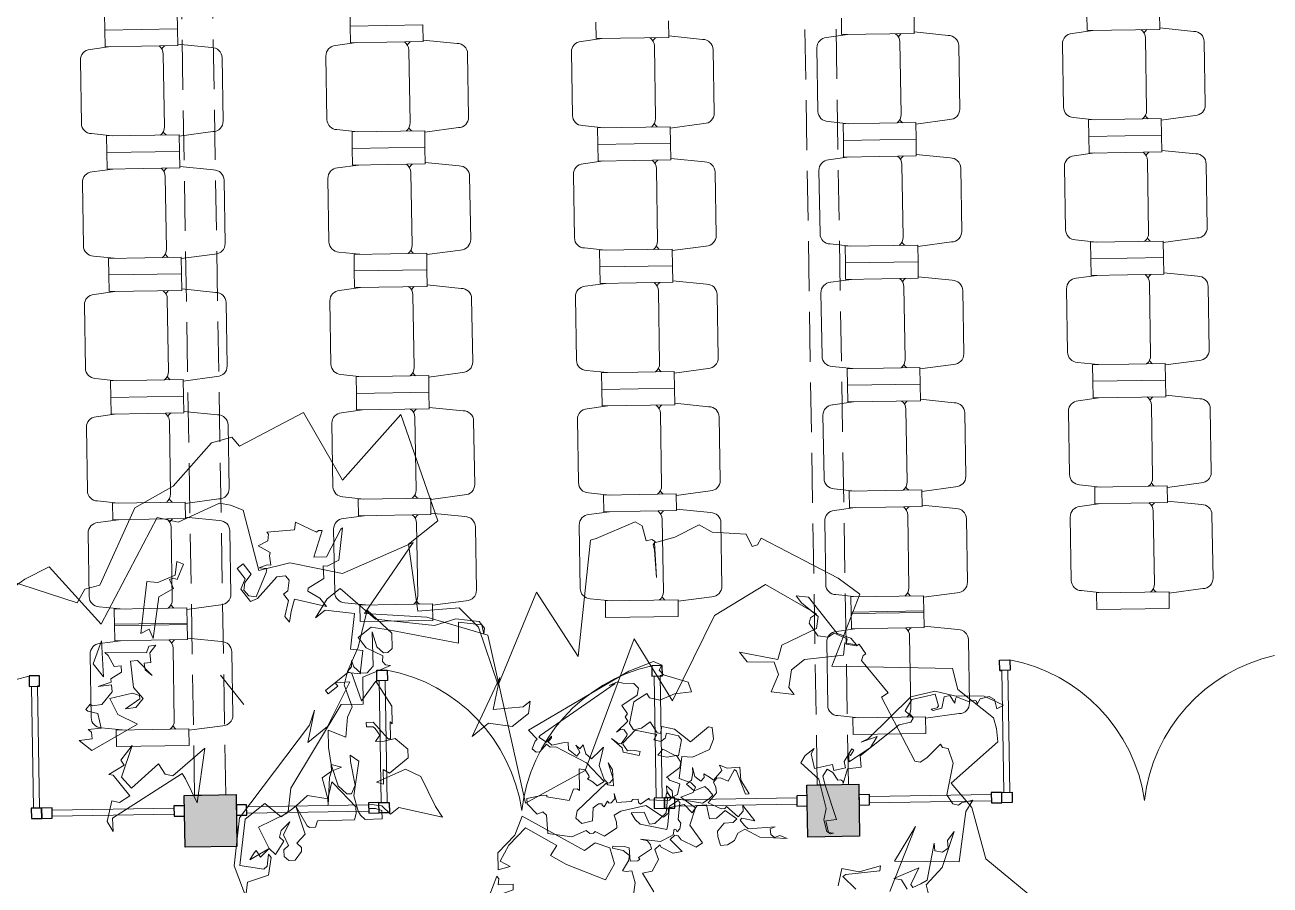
# Model space of a CAD drawing. Header units: metres. Extents: x -71 to 881, y -503 to 661.
# Drawn here: x 200.43 to 206.43, y -213.64 to -209.49 of the extents above; entities that cross this region are included whole.
import ezdxf

# ---------------------------------------------------------------- set-up
doc = ezdxf.new("R2010")
doc.units = ezdxf.units.M
doc.linetypes.add('ACAD_ISO02W100', pattern=[15, 12, -3])
for name, color, linetype, lineweight in [('02. Paredes', 6, 'Continuous', 30), ('03. Esquadria janelas', 2, 'Continuous', 15), ('07. Mobiliário', 51, 'Continuous', 5), ('08. Projeção', 1, 'ACAD_ISO02W100', 5)]:
    doc.layers.add(name, color=color, linetype=linetype, lineweight=lineweight)
doc.layers.add('ARBRE', color=100, linetype='Continuous', lineweight=13, true_color=0x00ff3f)

# ---------------------------------------------------------------- blocks, each defined once
blk = doc.blocks.new('WMF2', base_point=(0, 0.01))
at = {"color": 251, "lineweight": 0, "true_color": 0x636466}
for points in [[(112.93, -205.76), (117.77, -214.23), (115.81, -208.91), (110.13, -215.92), (115.04, -221.02), (115.66, -222.79), (116.35, -221.31), (116.39, -220.76), (116.99, -220.25), (118.51, -220.38), (121.42, -223.82), (123.45, -224.55), (124.06, -224.04), (124.6, -224.1), (124.28, -221.43), (124.37, -220.32), (124.97, -219.82), (134.84, -221.76), (134.73, -222.86), (140.59, -222.8), (140.98, -223.38), (140.96, -223.82), (142.59, -223.95), (142.62, -223.52), (143.7, -222.51), (144.2, -223.11), (145.93, -222.16), (146.02, -221.17), (147.09, -220.14), (149.19, -220.32), (149.69, -220.93), (149.6, -221.91), (157.24, -218.9), (158.3, -210.64), (152.62, -198.66), (162.76, -199.86), (152.65, -183.05), (154.26, -173.69), (175.85, -184.22), (183.13, -179.1), (188.97, -172.64), (192.5, -184.13), (195.26, -173.72), (200.97, -168.92), (202.85, -164.87), (210.8, -168.41), (212.43, -167.44), (213.62, -166.42), (215.13, -160.27), (217.5, -158.38), (210.72, -142.97), (221.5, -142.28), (222.26, -138.6), (222.84, -126.51)], [(162.25, -221.47), (162.55, -220.76), (164.41, -221.19), (167.6, -217.66), (169.53, -216.89), (170.28, -213.15), (171.44, -210.43), (167.5, -207.63), (170.63, -209.8), (171.33, -210.11), (171.53, -210.62), (172.06, -210.42), (172.36, -209.7), (174.37, -210.56), (175.39, -210.16), (176.98, -204.42), (177.29, -203.7), (165.65, -192.21), (176.34, -193.26), (169.52, -180.97), (177.55, -183.87), (181.35, -183.49), (184.59, -178.67), (192.69, -183.49), (192.69, -188.7), (207.51, -193.95), (205.44, -181.84), (216.23, -183.49), (218.11, -173.58), (219.76, -173.52), (220.92, -170.8), (219.49, -162.84), (220.49, -156.77), (215.08, -146.26), (215.94, -144.26), (215.12, -142.21), (227.2, -134.24)], [(97.57, -221.28), (108.11, -219.06), (114.95, -222), (119.42, -221.88), (119.84, -230.55), (121.43, -231.58), (122.86, -232.19), (129.04, -230.77), (131.8, -232.03), (142.53, -219.05), (147.98, -228.38), (151.61, -227.39), (162.65, -222.48), (162.25, -221.47), (162.25, -221.47)], [(110.5, -210.3), (109.11, -209.66)], [(118.02, -200.63), (119.62, -202.52), (117.74, -204.14), (116.53, -207), (116.04, -206.45), (118.58, -202.45), (118.63, -201.93), (116.12, -202.24)], [(111.68, -207.85), (113.17, -208.02), (114, -207.32), (112.98, -210.96), (111.87, -208.65), (111.36, -208.61), (111.05, -209.82), (110.92, -210.8), (114.34, -214.81), (113.44, -214.21), (112.61, -214.93), (112.58, -215.91), (113.47, -216.49), (113.87, -217.98), (110.96, -213.56), (110.5, -210.3), (110.5, -210.3)], [(190.5, -128.76), (189.64, -129.45), (189.46, -131.17), (193.19, -131.13), (193.65, -130.73), (193.32, -133.22), (194.17, -133.3), (194.78, -135.8), (192.24, -131.89), (190.15, -132.02), (190.49, -137.07), (188.78, -136.9), (187.93, -137.58), (188.18, -143.5), (182.86, -137.92), (186.5, -138.74), (187.36, -138.82), (188.57, -127.35), (187.03, -126.24), (188.66, -126.48), (190.5, -128.76), (190.5, -128.76)], [(167.53, -134.78), (172.77, -136.49), (177.52, -141.23), (181.55, -156.93), (182.76, -158.76), (179.84, -155.24), (179.84, -158.76), (182.76, -165.09), (183.97, -163.4), (183.36, -163.4), (183.36, -161.69), (183.97, -161.69), (183.97, -165.71), (182.76, -166.93), (185.07, -169.24), (186.28, -168.03), (189.83, -171.55), (192.73, -168.64), (192.73, -166.93), (193.83, -169.85), (193.83, -172.16), (187.38, -173.37), (181.55, -179.23), (180.45, -182.15), (178.13, -184.47), (176.91, -184.47), (176.31, -183.86), (177.52, -184.47), (179.84, -182.15), (177.52, -180.32), (185.07, -173.85), (186.89, -172.16), (186.89, -169.85), (185.07, -169.85), (182.76, -170.95), (182.15, -170.45), (181.55, -170.45), (181.05, -170.95), (182.15, -166.93), (179.21, -164.61), (181.05, -162.17), (176.31, -149.38), (174, -147.07), (174, -145.86), (176.91, -145.25), (176.91, -141.71), (172.29, -137.1), (169.85, -139.41), (169.85, -140.01), (171.07, -141.23), (170.45, -141.23), (168.76, -139.41), (169.85, -136.49), (168.76, -135.38)], [(198.96, -132.02), (199.76, -132.54), (200.36, -132.4), (199.38, -133.95), (201.26, -134.85), (202.39, -133.98), (202.72, -133.9), (202.93, -134.84), (202.59, -134.91), (201.88, -136.06), (202.37, -138.31), (203.19, -138.84), (204.17, -137.22), (203.51, -139.04), (203.93, -139.29), (203.69, -141.03), (204.43, -141.55), (204.96, -140.74), (206.69, -141.04), (207.29, -140.91), (203.63, -145.45), (204.17, -146.3), (203.66, -147.12), (203.34, -145.79), (202.2, -145.06), (202.72, -144.26), (201.92, -143.8), (200.66, -144.08), (203.6, -143.77), (204.12, -142.96), (200.96, -141), (198.96, -141.1), (198.59, -139.51), (199.36, -138.28), (199.2, -140.69), (199.61, -140.96), (200.47, -140.41), (201.83, -137.47), (199.42, -136.95), (196.65, -138.27), (197.74, -130.97), (199.93, -130.47), (198.96, -132.02), (198.96, -132.02)], [(172.09, -138.69), (172.45, -139.76), (172.53, -140.18), (171.42, -140.08), (171.62, -141.79), (170.39, -141.96), (171.14, -144.02), (171.94, -143.9), (172.54, -144.66), (172.74, -146.37), (171.85, -144.55), (170.26, -144.14), (170.19, -143.29), (169.43, -142.72), (168.61, -142.9), (168.09, -143.61), (168.48, -145.07), (168.92, -145.41), (169.79, -145.28), (170.04, -146.94), (173.91, -148.36), (170.8, -147.91), (170.41, -148.01), (169.9, -148.71), (170.41, -149.48), (167.33, -153.6), (167.88, -154.33), (168.63, -154.89), (173.09, -154.46), (173.45, -154.42), (171.93, -152.49), (171.21, -151.97), (174.13, -154.55), (174.64, -155.32), (175.4, -155.88), (172.47, -154.78), (170.8, -155.02), (170.42, -155.53), (171.04, -156.68), (174.04, -158.22), (174.74, -158.74), (173.33, -159.18), (169.98, -155.59), (167.94, -154.77), (167.31, -154.68), (166.44, -154.8), (165.01, -156.7), (165.95, -157.41), (166.73, -156.9), (167.3, -156.16), (167.79, -156.52), (166.47, -157.79), (164.8, -158.03), (164.79, -159.51), (159.94, -163.43), (161.71, -163.57), (166.28, -164.6), (168.39, -163.57), (169.49, -159.28), (168.67, -159.85), (170.32, -161.09), (169.36, -161.46), (169.4, -164.84), (170.39, -165.59), (172.66, -165.09), (173.31, -163.69), (174.06, -162.7), (174.38, -163.72), (175.5, -163.78), (175.85, -163.73), (176.42, -162.98), (176.92, -163.36), (176.35, -164.1), (173.23, -164.33), (173.04, -164.58), (174.93, -166.01), (174.5, -166.07), (176.45, -167.55), (180.59, -167.98), (179.68, -164.7), (183.52, -166.03), (184.12, -165.76), (184.28, -166.58), (184.98, -167.12), (184.09, -166.85), (182.78, -167.03), (182.25, -167.74), (182.48, -169.01), (186.32, -171.88), (184.25, -171.11), (183.02, -171.28), (182.66, -171.8), (182.73, -172.63), (184.43, -173.9), (189.08, -173.24), (185.87, -169.02), (184.12, -165.76), (182.95, -164.22), (179.83, -163.17), (179.13, -161.78), (177.11, -159.84), (179.39, -158.51), (177.45, -157.05), (175.4, -155.88), (174.19, -156.77), (174.64, -155.32), (174.73, -153.72), (171.93, -152.49), (174.04, -150.58), (173.91, -148.36), (173.97, -146.62), (174.86, -142.5), (171.62, -141.79), (172.09, -138.69), (172.09, -138.69)], [(208.87, -141.57), (204.74, -138.66), (207.06, -138.66), (208.87, -141.57), (208.87, -141.57)], [(208.96, -155.15), (209.4, -154.92), (209.63, -154.33), (208.3, -153.97), (208.67, -151.63), (204.64, -147.41), (205.96, -147.79), (206.24, -146.5), (211.37, -151.69), (210.33, -152.81), (209.63, -155.34), (210.96, -156.71), (210.11, -157.18), (208.96, -155.15), (208.96, -155.15)], [(189.52, -151.57), (194.75, -151.57), (189.52, -151.57), (189.52, -151.57)], [(147.09, -161.3), (148.81, -164.22), (148.31, -164.22), (147.7, -163.6), (146.47, -165.31), (145.88, -164.82), (147.09, -161.3), (147.09, -161.3)], [(203.13, -162.67), (204.93, -162.67), (204.93, -163.71), (203.13, -163.71), (202.75, -162.29), (202.01, -161.54), (200.96, -161.54), (200.21, -162.29), (202.01, -165.5), (202.37, -165.88), (203.13, -165.12), (202.75, -166.25), (202.37, -166.64), (203.5, -167.31), (203.82, -167.68), (205.6, -166.93), (205.31, -168.42), (205.98, -169.09), (206.34, -169.09), (204.18, -172.31), (204.93, -173.05), (202.01, -174.48), (202.01, -174.86), (201.7, -175.24), (199.54, -172.01), (198.43, -173.43), (200.21, -177.4), (200.21, -177.69), (197, -174.48), (197.38, -172.69), (197.76, -172.31), (196.33, -171.27), (196.63, -168.73), (196.33, -168.42), (194.53, -169.09), (193.04, -169.09), (196.63, -166.25), (195.57, -164.83), (194.53, -163.71), (195.57, -163.71), (197, -165.5), (198.12, -165.5), (198.12, -166.25), (199.17, -167.31), (199.92, -167.31), (200.59, -166.25), (199.92, -162.29), (200.21, -161.25), (202.37, -161.25), (203.13, -162.67), (203.13, -162.67)], [(138.94, -175.74), (144.01, -172.85), (146.39, -171.88), (146.93, -173.42), (151.56, -171.55), (151.13, -168.2), (150.13, -165.91), (148.68, -166.49), (149.35, -164.92), (151.24, -166.38), (151.67, -169.75), (153.13, -172.22), (143.98, -176.02), (143.88, -177.83), (142.05, -179.02), (139.92, -178.12), (138.94, -175.74), (138.94, -175.74)], [(133.25, -175.78), (136.03, -178.75), (137.63, -179.42), (138.03, -178.75), (138.43, -178.41), (139, -179.91), (139.48, -180.48), (140.6, -180.25), (141.77, -179.29), (141.95, -179.48), (140.94, -180.66), (140.37, -181.13), (138.81, -180.09), (138.2, -180.94), (138.17, -181.3), (138.5, -181.3), (138.3, -183.46), (138.84, -183.71), (139.55, -183.74), (140.34, -183.1), (138.33, -185.08), (138.01, -186.66), (137.96, -187.04), (138.47, -187.64), (138.27, -187.81), (137.93, -187.74), (138.03, -188.28), (138.55, -188.89), (139.2, -188.95), (140.91, -190.59), (141.25, -190.57), (141.38, -189.16), (139.54, -187.38), (139.07, -186.81), (142.01, -184.38), (142.93, -184.24), (144.01, -184.38), (142.96, -185.86), (141.2, -185.39), (140.77, -186.02), (140.94, -188.21), (142.43, -189.6), (142.8, -189.62), (143.13, -190.05), (142.18, -190.14), (141.95, -191.03), (142.93, -192.19), (144.24, -191.39), (144.58, -191.45), (144.78, -191.29), (144.74, -193.64), (145.22, -194.21), (146.33, -194.31), (146.97, -193.1), (147.96, -192.3), (148.2, -193.41), (146.53, -194.15), (146.12, -194.49), (147.57, -196.24), (148.3, -196.27), (149.64, -195.16), (149.18, -194.59), (149.23, -193.84), (150.01, -193.2), (150.32, -193.98), (152.67, -192.02), (152.33, -189.62), (152.2, -189.45), (151.09, -189.35), (150.48, -190.21), (149.91, -190.68), (149.57, -190.27), (151.32, -188.81), (151.86, -189.06), (153.85, -188.7), (152.77, -188.98), (152.4, -189.29), (152.8, -190.62), (152.94, -190.78), (153.69, -190.85), (154.05, -190.54), (154.11, -189.8), (154.29, -191.99), (154.99, -192.09), (155.13, -192.59), (156.55, -192.72), (156.32, -195.25), (156.96, -196.02), (157.91, -195.93), (158.87, -194.78), (159.49, -194.28), (159.79, -193.07), (159.51, -193.9), (160.36, -181.18), (160.3, -180.89), (159.09, -181.29), (159.32, -182.35), (159.11, -182.21), (158.95, -181.51), (158.27, -181.62), (157.59, -183.02), (157.18, -183.64), (156.35, -183.07), (154.92, -183.39), (155.08, -184.08), (156.2, -184.24), (155.47, -184.34), (155.62, -185.07), (154.42, -184.57), (153.35, -184.75), (153.51, -186.38), (153.6, -187.08), (151.95, -185.01), (149.99, -184.32), (149.29, -184.43), (149.15, -184.65), (149.29, -185.38), (151.47, -186.21), (150.33, -186.08), (148.46, -184.81), (149.07, -184.27), (149.41, -184.25), (148.91, -178.66), (148.24, -177.88), (147.12, -178.09), (146.52, -179.46), (147.86, -180.69), (147.82, -181.61), (147.53, -182), (147.35, -181.89), (146.99, -181.96), (147.31, -182.82), (146.97, -182.85), (146.83, -183.07), (146.96, -183.8), (147.57, -184.22), (146.37, -183.73), (145.25, -185.38), (145.32, -185.75), (144.9, -186.35), (144.5, -186.09), (144.14, -186.16), (144.04, -187.62), (143.83, -187.48), (142.52, -189.03), (142.08, -189.67), (142.11, -190.02), (143.28, -190.18), (143.89, -190.6), (142.85, -190.79), (141.99, -190.19), (138.87, -193), (138.74, -194.12), (138.82, -194.82), (139.8, -194.84), (140.46, -194.71), (140.93, -193.17), (142.31, -192.91), (142.34, -193.82), (143.01, -194.6), (143.63, -195.01), (142.43, -194.52), (141.41, -194.72), (141.51, -195.42), (141.95, -195.71), (141.09, -196.03), (140.4, -196.21), (140.74, -197.98), (141.5, -198.18), (140.55, -198.74), (139.52, -200.23), (138.03, -199.22), (135.82, -198.91), (136.11, -198.49), (139.38, -199.5), (139.74, -199.42), (139.04, -197.73), (140.05, -197.19), (140.36, -196.75), (140.18, -196.05), (139.41, -195.86), (138.75, -195.42), (138.41, -193.65), (136.6, -194.53), (136.31, -194.97), (136.38, -195.33), (134.28, -195.7), (134.46, -196.76), (135.1, -197.22), (132.37, -197.2), (133.77, -195.99), (133.7, -195.63), (132.79, -195.64), (132.09, -195.74), (129.95, -198.9), (130.18, -198.17), (129.52, -197.73), (128.84, -197.89), (128.6, -198.62), (127.64, -199.19), (130.16, -196.3), (132.35, -195.35), (132.53, -194.25), (131.99, -193.25), (132.12, -192.12), (132.68, -191.29), (133.87, -191.79), (134.49, -192.21), (134.79, -193.63), (134.09, -194.68), (134.18, -195.38), (136.09, -194.82), (135.98, -193.22), (136.53, -192.38), (138.34, -193.29), (139.06, -192.24), (138.68, -191.03), (140.3, -190.91), (141.35, -188.87), (140.74, -188.44), (140.72, -187.54), (143.51, -186.63), (145.06, -183.4), (145.23, -182.31), (144.26, -181.94), (143.6, -181.51), (143.77, -179.46), (145.1, -178.82), (145.07, -178.48), (145.34, -178.09), (146.02, -177.93), (146.55, -175.84), (149.03, -173.49), (151.13, -174.93), (151.83, -174.83), (152.07, -174.01), (154.04, -173.82), (154.65, -174.25), (153.72, -176.12), (153.29, -176.72), (153.08, -176.57), (150.75, -178.69), (151.6, -180.16), (151.31, -180.6), (150.94, -180.67), (153.31, -182.54), (152.7, -183.08), (151.76, -183.04), (151.56, -182.89), (151.5, -182.59), (150.64, -182.91), (149.91, -183.05), (149.78, -184.18), (153.37, -183.87), (157.76, -181.91), (158.22, -181.26), (158.87, -181.13), (158.61, -179.74), (158.9, -179.3), (159.63, -179.15), (160.17, -180.16), (160.23, -180.53), (161.97, -180.37), (159.66, -196.47), (158.58, -199.98), (157.43, -200.58), (157.16, -199.85), (156.26, -199.9), (153.31, -201.99), (151.94, -201.5), (153.21, -199.48), (153.79, -197.33), (154.96, -196.37), (155.66, -196.47), (155.88, -194.31), (153.91, -191.96), (152.87, -191.86), (152.36, -192.9), (152.27, -194.36), (150.48, -194.18), (150.11, -194.49), (150.75, -195.26), (149.38, -196.4), (146.61, -197.04), (146.66, -200.28), (146.27, -200.62), (144.88, -199.79), (144.11, -198.43), (144.72, -195.93), (145.72, -194.82), (143.6, -192.6), (142.05, -193.54), (141.19, -193.65), (140.84, -192.91), (141.38, -191.16), (138.98, -191.83), (137.57, -189.7), (134.5, -189.55), (134.6, -188.51), (136.69, -187.48), (137.39, -187.51), (137.76, -187.2), (137.7, -186.3), (135.35, -186.6), (135.98, -185.39), (137.66, -184.67), (138.03, -184.72), (137.93, -183.77), (136.52, -183.3), (135.82, -181.61), (136.44, -180.4), (133.42, -179.96)], [(167.3, -178.31), (164.99, -181.83), (164.99, -183.07), (163.76, -181.83), (163.76, -178.92), (166.2, -176.6), (166.2, -173.68), (170.22, -181.83), (167.3, -178.31), (167.3, -178.31)], [(128.63, -229.85), (130.85, -228.1), (132.31, -224.99), (131.45, -216.73), (131.71, -215.63), (130.94, -217.85), (130.31, -216.16), (130.6, -212.58), (131.48, -213.21), (131.19, -213.31), (131.49, -214.13), (131.79, -214.02), (131.07, -212.08), (130.28, -211.7), (130.98, -210.18), (131.77, -210.56), (132.87, -208.24), (134.78, -209.13), (135.09, -209.95), (135.09, -208.36), (134.68, -207.25), (131.36, -207.8), (127.52, -206.02), (126.48, -204.8), (124.97, -204.1), (124.38, -204.31), (124.19, -204.71), (124.67, -204.21), (126.19, -204.91), (125.4, -206.21), (130.16, -207.96), (131.33, -208.46), (131.74, -209.57), (130.87, -209.89), (129.57, -209.78), (129.36, -210.13), (129.07, -210.23), (128.75, -210.08), (129.97, -211.82), (128.98, -213.46), (130.3, -214.3), (130.27, -221.28), (129.57, -222.8), (129.78, -223.38), (131.29, -223.17), (131.93, -224.86), (130.51, -227.9), (128.94, -227.21), (128.82, -226.92), (129.2, -226.13), (128.91, -226.23), (128.41, -227.4), (129.45, -228.63), (129.11, -229.36), (127.81, -229.23), (128.24, -229.68), (128.34, -229.97), (126.82, -230.86), (126.44, -231.65), (126.15, -231.77), (125.75, -231.58), (126.06, -232.39), (125.56, -233.58), (124.75, -233.87), (123.53, -233.31), (123.33, -234.38), (126.03, -233.07), (128.63, -229.85), (128.63, -229.85)], [(147.98, -213.1), (150.4, -210.17), (152.11, -210.17), (147.98, -213.72), (149.19, -215.41), (147.98, -220.65), (149.19, -221.87), (152.11, -221.27), (153.32, -221.27), (152.11, -222.48), (145.66, -222.48), (143.95, -223.57), (142.74, -223.57), (143.95, -222.48), (142.74, -221.27), (145.66, -216.64), (145.66, -214.32), (143.95, -212.49), (142.74, -212.49), (145.04, -210.17), (146.26, -212.49), (147.98, -213.1), (147.98, -213.1)]]:
    blk.add_lwpolyline(points, dxfattribs=at)

msp = doc.modelspace()

# ---------------------------------------------------------------- hatches: boundary and pattern name
at = {"layer": '02. Paredes'}
h = msp.add_hatch(color=256, dxfattribs=at)
h.dxf.hatch_style = 1
h.paths.add_polyline_path([(204.0845, -206.4569), (204.3345, -206.4528), (204.3304, -206.2028), (204.0804, -206.2069)])
h.paths.add_polyline_path([(204.1987, -213.406), (204.4487, -213.4019), (204.4446, -213.1519), (204.1946, -213.156)])
h = msp.add_hatch(color=256, dxfattribs=at)
h.dxf.hatch_style = 1
h.paths.add_polyline_path([(201.0849, -206.5062), (201.3349, -206.5021), (201.3308, -206.2521), (201.0808, -206.2563)])
h.paths.add_polyline_path([(201.1992, -213.4553), (201.4491, -213.4512), (201.445, -213.2012), (201.195, -213.2053)])

# ---------------------------------------------------------------- linework, layer by layer
for p, q in [((205.1224, -212.5532), (205.1723, -212.5524)), ((200.498, -212.6292), (200.448, -212.63)), ((202.1228, -212.6025), (202.1728, -212.6017)), ((203.4976, -212.5799), (203.4476, -212.5807)), ((205.1232, -212.6032), (205.1332, -212.603)), ((202.1236, -212.6525), (202.1336, -212.6523))]:
    msp.add_line(p, q)
for p, q in [((200.4988, -212.6792), (200.4888, -212.6794)), ((203.4984, -212.6299), (203.4884, -212.63)), ((201.445, -213.2012), (201.4483, -213.4012))]:
    msp.add_line(p, q, dxfattribs=at)
for points in [[(205.1723, -212.5524), (205.1732, -212.6023), (205.1232, -212.6032), (205.1224, -212.5532)], [(200.448, -212.63), (200.4488, -212.68), (200.4988, -212.6792), (200.498, -212.6292)], [(202.1728, -212.6017), (202.1736, -212.6517), (202.1236, -212.6525), (202.1228, -212.6025)], [(203.4476, -212.5807), (203.4484, -212.6307), (203.4984, -212.6299), (203.4976, -212.5799)], [(204.4446, -213.1519), (204.4487, -213.4019), (204.1987, -213.406), (204.1946, -213.156)], [(201.445, -213.2012), (201.4491, -213.4512), (201.1992, -213.4553), (201.195, -213.2053)], [(203.4581, -213.2181), (203.4589, -213.2681), (203.5089, -213.2673), (203.5081, -213.2173)], [(203.5589, -213.2665), (203.558, -213.2165), (203.5081, -213.2173), (203.5089, -213.2673)], [(204.1963, -213.256), (204.1955, -213.206), (204.1455, -213.2068), (204.1463, -213.2568)], [(204.4962, -213.2511), (204.4954, -213.2011), (204.4454, -213.2019), (204.4462, -213.2519)], [(205.1337, -213.2406), (205.1328, -213.1906), (205.0828, -213.1914), (205.0837, -213.2414)], [(205.1828, -213.1898), (205.1836, -213.2398), (205.1337, -213.2406), (205.1328, -213.1906)], [(200.4585, -213.2674), (200.4593, -213.3174), (200.5093, -213.3166), (200.5085, -213.2666)], [(200.5593, -213.3158), (200.5585, -213.2658), (200.5085, -213.2666), (200.5093, -213.3166)], [(201.1967, -213.3053), (201.1959, -213.2553), (201.1459, -213.2561), (201.1467, -213.3061)], [(201.4966, -213.3004), (201.4958, -213.2504), (201.4458, -213.2512), (201.4467, -213.3012)], [(202.1341, -213.2899), (202.1332, -213.2399), (202.0832, -213.2407), (202.0841, -213.2907)], [(202.1832, -213.2391), (202.1841, -213.2891), (202.1341, -213.2899), (202.1332, -213.2399)]]:
    msp.add_lwpolyline(points, close=True, dxfattribs=at)
at = {"layer": '03. Esquadria janelas'}
for p, q in [((205.1332, -212.603), (205.1428, -213.1904)), ((205.1632, -212.6025), (205.1728, -213.1899)), ((200.4588, -212.6799), (200.4685, -213.2673)), ((200.4888, -212.6794), (200.4985, -213.2668)), ((202.1336, -212.6523), (202.1432, -213.2397)), ((202.1636, -212.6518), (202.1732, -213.2392)), ((203.4584, -212.6305), (203.4681, -213.218)), ((203.4884, -212.63), (203.4981, -213.2175)), ((204.1456, -213.2168), (203.5582, -213.2265)), ((205.083, -213.2014), (204.4956, -213.2111)), ((201.146, -213.2661), (200.5586, -213.2758)), ((202.0834, -213.2507), (201.496, -213.2604)), ((202.0839, -213.2807), (201.4965, -213.2904)), ((204.1461, -213.2468), (203.5587, -213.2565)), ((205.0835, -213.2314), (204.4961, -213.2411)), ((201.1465, -213.2961), (200.5591, -213.3058))]:
    msp.add_line(p, q, dxfattribs=at)
at = {"layer": '07. Mobiliário'}
for p, q in [((200.8125, -209.5179), (200.8112, -209.4379)), ((201.1611, -209.4322), (201.1624, -209.5122)), ((201.9952, -209.4985), (201.9939, -209.4185)), ((205.5433, -209.4401), (205.5446, -209.5201)), ((205.8933, -209.4344), (205.8946, -209.5144)), ((202.3451, -209.4927), (201.9952, -209.4985)), ((202.3451, -209.4927), (201.9952, -209.4985)), ((201.9952, -209.4985), (201.9965, -209.5785)), ((202.3451, -209.4927), (202.3465, -209.5727)), ((203.1779, -209.479), (203.1792, -209.559)), ((203.5278, -209.4733), (203.5292, -209.5533)), ((204.3606, -209.4596), (204.3619, -209.5396)), ((204.7106, -209.4538), (204.7119, -209.5338)), ((205.8945, -209.5074), (206.0576, -209.524)), ((201.1624, -209.5122), (200.8125, -209.5179)), ((201.1624, -209.5122), (200.8125, -209.5179)), ((200.8125, -209.5179), (200.8138, -209.5979)), ((201.1624, -209.5122), (201.1637, -209.5921)), ((202.3463, -209.5657), (202.5095, -209.5823)), ((203.2071, -209.5586), (203.1069, -209.5726)), ((203.5292, -209.5533), (203.1792, -209.559)), ((203.529, -209.5462), (203.6922, -209.5629)), ((204.3898, -209.5391), (204.2897, -209.5531)), ((204.7119, -209.5338), (204.3619, -209.5396)), ((204.7118, -209.5268), (204.8749, -209.5434)), ((205.5725, -209.5197), (205.4724, -209.5337)), ((205.8946, -209.5144), (205.5446, -209.5201)), ((205.8252, -209.5555), (205.831, -209.9055)), ((200.8416, -209.5974), (200.7415, -209.6115)), ((201.1637, -209.5921), (200.8138, -209.5979)), ((201.1636, -209.5851), (201.3268, -209.6018)), ((202.0244, -209.578), (201.9242, -209.592)), ((202.3465, -209.5727), (201.9965, -209.5785)), ((202.2771, -209.6138), (202.2829, -209.9638)), ((203.0602, -209.6233), (203.0653, -209.9286)), ((203.4598, -209.5944), (203.4656, -209.9444)), ((203.743, -209.6121), (203.748, -209.9174)), ((204.243, -209.6038), (204.248, -209.9092)), ((204.6425, -209.575), (204.6483, -209.9249)), ((204.9257, -209.5926), (204.9307, -209.898)), ((205.4257, -209.5844), (205.4307, -209.8897)), ((206.1084, -209.5732), (206.1135, -209.8785)), ((200.6948, -209.6622), (200.6999, -209.9675)), ((201.0944, -209.6333), (201.1002, -209.9832)), ((201.3776, -209.6509), (201.3826, -209.9563)), ((201.8775, -209.6427), (201.8826, -209.9481)), ((202.5603, -209.6315), (202.5653, -209.9369)), ((205.9018, -209.9513), (206.0643, -209.9293)), ((202.3536, -210.0097), (202.5162, -209.9877)), ((203.2141, -209.9885), (203.1136, -209.9778)), ((203.5362, -209.9832), (203.1863, -209.989)), ((203.1876, -210.0689), (203.1863, -209.989)), ((203.5362, -209.9832), (203.5375, -210.0632)), ((203.5363, -209.9902), (203.6989, -209.9682)), ((204.3968, -209.9691), (204.2963, -209.9583)), ((204.7189, -209.9638), (204.369, -209.9695)), ((204.3703, -210.0495), (204.369, -209.9695)), ((204.7189, -209.9638), (204.7202, -210.0437)), ((204.719, -209.9708), (204.8816, -209.9488)), ((205.5795, -209.9496), (205.479, -209.9389)), ((205.9016, -209.9443), (205.5517, -209.9501)), ((205.553, -210.0301), (205.5517, -209.9501)), ((205.9016, -209.9443), (205.903, -210.0243)), ((200.8487, -210.0274), (200.7482, -210.0167)), ((201.1708, -210.0221), (200.8209, -210.0278)), ((200.8222, -210.1078), (200.8209, -210.0278)), ((201.1708, -210.0221), (201.1721, -210.1021)), ((201.1709, -210.0291), (201.3335, -210.0071)), ((202.0314, -210.0079), (201.9309, -209.9972)), ((202.3535, -210.0026), (202.0036, -210.0084)), ((202.0049, -210.0884), (202.0036, -210.0084)), ((202.3535, -210.0026), (202.3548, -210.0826)), ((204.7202, -210.0437), (204.3703, -210.0495)), ((204.7202, -210.0437), (204.3703, -210.0495)), ((204.3703, -210.0495), (204.3716, -210.1295)), ((204.7202, -210.0437), (204.7216, -210.1237)), ((205.903, -210.0243), (205.553, -210.0301)), ((205.903, -210.0243), (205.553, -210.0301)), ((205.553, -210.0301), (205.5543, -210.11)), ((205.903, -210.0243), (205.9043, -210.1043)), ((201.1721, -210.1021), (200.8222, -210.1078)), ((201.1721, -210.1021), (200.8222, -210.1078)), ((200.8222, -210.1078), (200.8235, -210.1878)), ((201.1721, -210.1021), (201.1734, -210.1821)), ((202.3548, -210.0826), (202.0049, -210.0884)), ((202.3548, -210.0826), (202.0049, -210.0884)), ((202.0049, -210.0884), (202.0062, -210.1684)), ((202.3548, -210.0826), (202.3562, -210.1626)), ((203.5375, -210.0632), (203.1876, -210.0689)), ((203.5375, -210.0632), (203.1876, -210.0689)), ((203.1876, -210.0689), (203.1889, -210.1489)), ((203.5375, -210.0632), (203.5389, -210.1432)), ((205.5822, -210.1096), (205.4821, -210.1236)), ((205.9043, -210.1043), (205.5543, -210.11)), ((205.9042, -210.0973), (206.0673, -210.1139)), ((202.034, -210.1679), (201.9339, -210.1819)), ((202.3562, -210.1626), (202.0062, -210.1684)), ((202.356, -210.1556), (202.5192, -210.1722)), ((203.2168, -210.1485), (203.1166, -210.1625)), ((203.5389, -210.1432), (203.1889, -210.1489)), ((203.5387, -210.1362), (203.7019, -210.1528)), ((204.3995, -210.129), (204.2994, -210.143)), ((204.7216, -210.1237), (204.3716, -210.1295)), ((204.6522, -210.1649), (204.658, -210.5148)), ((204.7214, -210.1167), (204.8846, -210.1334)), ((205.8349, -210.1454), (205.8407, -210.4954)), ((206.1181, -210.1631), (206.1232, -210.4684)), ((200.8513, -210.1874), (200.7512, -210.2014)), ((201.1734, -210.1821), (200.8235, -210.1878)), ((201.1041, -210.2232), (201.1099, -210.5732)), ((201.1733, -210.1751), (201.3365, -210.1917)), ((202.2868, -210.2038), (202.2926, -210.5537)), ((202.57, -210.2214), (202.575, -210.5268)), ((203.0699, -210.2132), (203.075, -210.5186)), ((203.4695, -210.1843), (203.4753, -210.5343)), ((203.7527, -210.202), (203.7577, -210.5073)), ((204.2527, -210.1938), (204.2577, -210.4991)), ((204.9354, -210.1825), (204.9404, -210.4879)), ((205.4354, -210.1743), (205.4404, -210.4797)), ((200.7045, -210.2521), (200.7096, -210.5574)), ((201.3873, -210.2409), (201.3923, -210.5462)), ((201.8872, -210.2326), (201.8923, -210.538)), ((205.5892, -210.5395), (205.4887, -210.5288)), ((205.9115, -210.5412), (206.074, -210.5193)), ((202.0411, -210.5979), (201.9406, -210.5871)), ((202.3633, -210.5996), (202.5259, -210.5776)), ((203.2238, -210.5784), (203.1233, -210.5677)), ((203.5459, -210.5731), (203.196, -210.5789)), ((203.1973, -210.6589), (203.196, -210.5789)), ((203.5459, -210.5731), (203.5472, -210.6531)), ((203.546, -210.5801), (203.7086, -210.5581)), ((204.4065, -210.559), (204.306, -210.5483)), ((204.7286, -210.5537), (204.3787, -210.5594)), ((204.38, -210.6394), (204.3787, -210.5594)), ((204.7286, -210.5537), (204.7299, -210.6337)), ((204.7287, -210.5607), (204.8913, -210.5387)), ((205.9113, -210.5342), (205.5614, -210.54)), ((205.5627, -210.62), (205.5614, -210.54)), ((205.9113, -210.5342), (205.9127, -210.6142)), ((200.8584, -210.6173), (200.7579, -210.6066)), ((201.1805, -210.612), (200.8306, -210.6178)), ((200.8319, -210.6978), (200.8306, -210.6178)), ((201.1805, -210.612), (201.1818, -210.692)), ((201.1806, -210.619), (201.3432, -210.597)), ((202.3632, -210.5926), (202.0133, -210.5983)), ((202.0146, -210.6783), (202.0133, -210.5983)), ((202.3632, -210.5926), (202.3645, -210.6726)), ((204.7299, -210.6337), (204.38, -210.6394)), ((204.7299, -210.6337), (204.38, -210.6394)), ((204.38, -210.6394), (204.3813, -210.7194)), ((204.7299, -210.6337), (204.7313, -210.7137)), ((205.9127, -210.6142), (205.5627, -210.62)), ((205.9127, -210.6142), (205.5627, -210.62)), ((205.5627, -210.62), (205.564, -210.7)), ((205.9127, -210.6142), (205.914, -210.6942)), ((201.1818, -210.692), (200.8319, -210.6978)), ((201.1818, -210.692), (200.8319, -210.6978)), ((200.8319, -210.6978), (200.8332, -210.7777)), ((201.1818, -210.692), (201.1831, -210.772)), ((202.3645, -210.6726), (202.0146, -210.6783)), ((202.3645, -210.6726), (202.0146, -210.6783)), ((202.0146, -210.6783), (202.0159, -210.7583)), ((202.3645, -210.6726), (202.3658, -210.7525)), ((203.5472, -210.6531), (203.1973, -210.6589)), ((203.5472, -210.6531), (203.1973, -210.6589)), ((203.1973, -210.6589), (203.1986, -210.7389)), ((203.5472, -210.6531), (203.5486, -210.7331)), ((204.7311, -210.7066), (204.8943, -210.7233)), ((205.5919, -210.6995), (205.4918, -210.7135)), ((205.914, -210.6942), (205.564, -210.7)), ((205.9139, -210.6872), (206.077, -210.7038)), ((201.183, -210.765), (201.3462, -210.7816)), ((202.0437, -210.7578), (201.9436, -210.7719)), ((202.3658, -210.7525), (202.0159, -210.7583)), ((202.3657, -210.7455), (202.5289, -210.7622)), ((203.2265, -210.7384), (203.1263, -210.7524)), ((203.5486, -210.7331), (203.1986, -210.7389)), ((203.5484, -210.7261), (203.7116, -210.7427)), ((204.4092, -210.719), (204.3091, -210.733)), ((204.7313, -210.7137), (204.3813, -210.7194)), ((204.6619, -210.7548), (204.6677, -211.1048)), ((205.4451, -210.7642), (205.4501, -211.0696)), ((205.8446, -210.7354), (205.8504, -211.0853)), ((206.1278, -210.753), (206.1329, -211.0584)), ((200.861, -210.7773), (200.7609, -210.7913)), ((201.1831, -210.772), (200.8332, -210.7777)), ((201.1138, -210.8131), (201.1196, -211.1631)), ((201.8969, -210.8226), (201.902, -211.1279)), ((202.2965, -210.7937), (202.3023, -211.1436)), ((202.5797, -210.8113), (202.5847, -211.1167)), ((203.0796, -210.8031), (203.0847, -211.1085)), ((203.4792, -210.7742), (203.485, -211.1242)), ((203.7624, -210.7919), (203.7674, -211.0972)), ((204.2624, -210.7837), (204.2674, -211.089)), ((204.9451, -210.7725), (204.9501, -211.0778)), ((200.7142, -210.842), (200.7193, -211.1474)), ((201.397, -210.8308), (201.402, -211.1361)), ((204.7384, -211.1506), (204.901, -211.1286)), ((205.5989, -211.1295), (205.4984, -211.1187)), ((205.921, -211.1242), (205.5711, -211.1299)), ((205.921, -211.1242), (205.9224, -211.2041)), ((205.9212, -211.1312), (206.0837, -211.1092)), ((201.1903, -211.2089), (201.3529, -211.187)), ((202.0508, -211.1878), (201.9503, -211.1771)), ((202.3729, -211.1825), (202.023, -211.1882)), ((202.0243, -211.2682), (202.023, -211.1882)), ((202.3729, -211.1825), (202.3742, -211.2625)), ((202.373, -211.1895), (202.5356, -211.1675)), ((203.2335, -211.1683), (203.133, -211.1576)), ((203.5556, -211.163), (203.2057, -211.1688)), ((203.207, -211.2488), (203.2057, -211.1688)), ((203.5556, -211.163), (203.5569, -211.243)), ((203.5557, -211.1701), (203.7183, -211.1481)), ((204.4162, -211.1489), (204.3157, -211.1382)), ((204.7383, -211.1436), (204.3884, -211.1494)), ((204.3897, -211.2293), (204.3884, -211.1494)), ((204.7383, -211.1436), (204.7396, -211.2236)), ((205.5724, -211.2099), (205.5711, -211.1299)), ((200.8681, -211.2072), (200.7676, -211.1965)), ((201.1902, -211.2019), (200.8403, -211.2077)), ((200.8416, -211.2877), (200.8403, -211.2077)), ((201.1902, -211.2019), (201.1915, -211.2819)), ((203.5569, -211.243), (203.207, -211.2488)), ((203.5569, -211.243), (203.207, -211.2488)), ((203.207, -211.2488), (203.2083, -211.3288)), ((203.5569, -211.243), (203.5583, -211.323)), ((204.7396, -211.2236), (204.3897, -211.2293)), ((204.7396, -211.2236), (204.3897, -211.2293)), ((204.3897, -211.2293), (204.391, -211.3093)), ((204.7396, -211.2236), (204.741, -211.3036)), ((205.9224, -211.2041), (205.5724, -211.2099)), ((205.9224, -211.2041), (205.5724, -211.2099)), ((205.5724, -211.2099), (205.5737, -211.2899)), ((205.9224, -211.2041), (205.9237, -211.2841)), ((201.1915, -211.2819), (200.8416, -211.2877)), ((201.1915, -211.2819), (200.8416, -211.2877)), ((200.8416, -211.2877), (200.8429, -211.3677)), ((201.1915, -211.2819), (201.1928, -211.3619)), ((202.3742, -211.2625), (202.0243, -211.2682)), ((202.3742, -211.2625), (202.0243, -211.2682)), ((202.0243, -211.2682), (202.0256, -211.3482)), ((202.3742, -211.2625), (202.3755, -211.3425)), ((204.4189, -211.3089), (204.3188, -211.3229)), ((204.741, -211.3036), (204.391, -211.3093)), ((204.7408, -211.2966), (204.904, -211.3132)), ((205.6016, -211.2894), (205.5015, -211.3034)), ((205.9237, -211.2841), (205.5737, -211.2899)), ((205.9236, -211.2771), (206.0867, -211.2938)), ((200.8707, -211.3672), (200.7706, -211.3812)), ((201.1928, -211.3619), (200.8429, -211.3677)), ((201.1927, -211.3549), (201.3559, -211.3715)), ((202.0534, -211.3478), (201.9533, -211.3618)), ((202.3755, -211.3425), (202.0256, -211.3482)), ((202.3754, -211.3355), (202.5386, -211.3521)), ((203.2362, -211.3283), (203.136, -211.3423)), ((203.5583, -211.323), (203.2083, -211.3288)), ((203.4889, -211.3642), (203.4947, -211.7141)), ((203.5581, -211.316), (203.7213, -211.3326)), ((204.6716, -211.3447), (204.6774, -211.6947)), ((204.9548, -211.3624), (204.9598, -211.6677)), ((205.4548, -211.3542), (205.4598, -211.6595)), ((205.8543, -211.3253), (205.8601, -211.6752)), ((206.1375, -211.3429), (206.1425, -211.6483)), ((201.1235, -211.4031), (201.1293, -211.753)), ((201.4067, -211.4207), (201.4117, -211.7261)), ((201.9066, -211.4125), (201.9117, -211.7178)), ((202.3062, -211.3836), (202.312, -211.7336)), ((202.5894, -211.4013), (202.5944, -211.7066)), ((203.0893, -211.393), (203.0944, -211.6984)), ((203.7721, -211.3818), (203.7771, -211.6872)), ((204.272, -211.3736), (204.2771, -211.6789)), ((200.7239, -211.4319), (200.7289, -211.7373)), ((204.4259, -211.7388), (204.3254, -211.7281)), ((204.7481, -211.7405), (204.9107, -211.7185)), ((205.6086, -211.7194), (205.5081, -211.7087)), ((205.9307, -211.7141), (205.5808, -211.7198)), ((205.9307, -211.7141), (205.5808, -211.7198)), ((205.5821, -211.7998), (205.5808, -211.7198)), ((205.5808, -211.7198), (205.5821, -211.7998)), ((205.9307, -211.7141), (205.9321, -211.7941)), ((205.9307, -211.7141), (205.9321, -211.7941)), ((205.9309, -211.7211), (206.0934, -211.6991)), ((200.8778, -211.7971), (200.7773, -211.7864)), ((201.2, -211.7989), (201.3626, -211.7769)), ((202.0605, -211.7777), (201.96, -211.767)), ((202.3826, -211.7724), (202.0327, -211.7782)), ((202.3826, -211.7724), (202.0327, -211.7782)), ((202.034, -211.8581), (202.0327, -211.7782)), ((202.0327, -211.7782), (202.034, -211.8581)), ((202.3826, -211.7724), (202.3839, -211.8524)), ((202.3826, -211.7724), (202.3839, -211.8524)), ((202.3827, -211.7794), (202.5453, -211.7574)), ((203.2432, -211.7583), (203.1427, -211.7475)), ((203.5653, -211.753), (203.2154, -211.7587)), ((203.5653, -211.753), (203.2154, -211.7587)), ((203.2167, -211.8387), (203.2154, -211.7587)), ((203.2154, -211.7587), (203.2167, -211.8387)), ((203.5653, -211.753), (203.5666, -211.833)), ((203.5653, -211.753), (203.5666, -211.833)), ((203.5654, -211.76), (203.728, -211.738)), ((204.748, -211.7335), (204.3981, -211.7393)), ((204.748, -211.7335), (204.3981, -211.7393)), ((204.3994, -211.8193), (204.3981, -211.7393)), ((204.3981, -211.7393), (204.3994, -211.8193)), ((204.748, -211.7335), (204.7493, -211.8135)), ((204.748, -211.7335), (204.7493, -211.8135)), ((205.9319, -211.7871), (206.0951, -211.8037)), ((201.1999, -211.7918), (200.85, -211.7976)), ((201.1999, -211.7918), (200.85, -211.7976)), ((200.8513, -211.8776), (200.85, -211.7976)), ((200.85, -211.7976), (200.8513, -211.8776)), ((201.1999, -211.7918), (201.2012, -211.8718)), ((201.1999, -211.7918), (201.2012, -211.8718)), ((202.3838, -211.8454), (202.547, -211.862)), ((203.2445, -211.8382), (203.1444, -211.8523)), ((203.5666, -211.833), (203.2167, -211.8387)), ((203.5666, -211.833), (203.2167, -211.8387)), ((203.5665, -211.8259), (203.7297, -211.8426)), ((204.4272, -211.8188), (204.3271, -211.8328)), ((204.7493, -211.8135), (204.3994, -211.8193)), ((204.7493, -211.8135), (204.3994, -211.8193)), ((204.7492, -211.8065), (204.9124, -211.8231)), ((205.6099, -211.7994), (205.5098, -211.8134)), ((205.9321, -211.7941), (205.5821, -211.7998)), ((205.9321, -211.7941), (205.5821, -211.7998)), ((205.8627, -211.8352), (205.8685, -212.1852)), ((200.8791, -211.8771), (200.779, -211.8911)), ((201.2012, -211.8718), (200.8513, -211.8776)), ((201.2012, -211.8718), (200.8513, -211.8776)), ((201.2011, -211.8648), (201.3643, -211.8815)), ((202.0618, -211.8577), (201.9617, -211.8717)), ((202.3839, -211.8524), (202.034, -211.8581)), ((202.3839, -211.8524), (202.034, -211.8581)), ((202.3146, -211.8935), (202.3204, -212.2435)), ((203.0977, -211.903), (203.1027, -212.2083)), ((203.4973, -211.8741), (203.5031, -212.224)), ((203.7805, -211.8917), (203.7855, -212.1971)), ((204.2804, -211.8835), (204.2855, -212.1889)), ((204.68, -211.8547), (204.6858, -212.2046)), ((204.9632, -211.8723), (204.9682, -212.1777)), ((205.4631, -211.8641), (205.4682, -212.1694)), ((206.1459, -211.8529), (206.1509, -212.1582)), ((200.7323, -211.9419), (200.7373, -212.2472)), ((201.1319, -211.913), (201.1376, -212.2629)), ((201.4151, -211.9306), (201.4201, -212.236)), ((201.915, -211.9224), (201.92, -212.2278)), ((202.5978, -211.9112), (202.6028, -212.2165)), ((205.9392, -212.231), (206.1018, -212.209)), ((202.3911, -212.2893), (202.5536, -212.2674)), ((203.2516, -212.2682), (203.1511, -212.2575)), ((203.5737, -212.2629), (203.2238, -212.2686)), ((203.2251, -212.3486), (203.2238, -212.2686)), ((203.5737, -212.2629), (203.575, -212.3429)), ((203.5738, -212.2699), (203.7363, -212.2479)), ((204.4343, -212.2487), (204.3338, -212.238)), ((204.7564, -212.2435), (204.4065, -212.2492)), ((204.4078, -212.3292), (204.4065, -212.2492)), ((204.7564, -212.2435), (204.7577, -212.3234)), ((204.7565, -212.2505), (204.9191, -212.2285)), ((205.617, -212.2293), (205.5165, -212.2186)), ((205.9391, -212.224), (205.5892, -212.2298)), ((205.5905, -212.3097), (205.5892, -212.2298)), ((205.9391, -212.224), (205.9404, -212.304)), ((200.8862, -212.3071), (200.7857, -212.2964)), ((201.2083, -212.3018), (200.8583, -212.3075)), ((200.8597, -212.3875), (200.8583, -212.3075)), ((201.2083, -212.3018), (201.2096, -212.3818)), ((201.2084, -212.3088), (201.3709, -212.2868)), ((202.0689, -212.2876), (201.9684, -212.2769)), ((202.391, -212.2823), (202.041, -212.2881)), ((202.0424, -212.3681), (202.041, -212.2881)), ((202.391, -212.2823), (202.3923, -212.3623)), ((204.7576, -212.3164), (204.4077, -212.3222)), ((204.4077, -212.3222), (204.409, -212.4022)), ((204.7577, -212.3234), (204.4078, -212.3292)), ((204.7576, -212.3164), (204.7589, -212.3964)), ((205.9404, -212.304), (205.5905, -212.3097)), ((201.2095, -212.3748), (200.8595, -212.3805)), ((200.8595, -212.3805), (200.8609, -212.4605)), ((201.2096, -212.3818), (200.8597, -212.3875)), ((201.2095, -212.3748), (201.2108, -212.4547)), ((202.3923, -212.3623), (202.0424, -212.3681)), ((203.575, -212.3429), (203.2251, -212.3486)), ((201.2107, -212.4477), (201.3739, -212.4644)), ((204.4368, -212.4017), (204.3367, -212.4157)), ((204.7589, -212.3964), (204.409, -212.4022)), ((204.6896, -212.4376), (204.6953, -212.7875)), ((204.7588, -212.3894), (204.922, -212.406)), ((200.8887, -212.46), (200.7886, -212.4741)), ((201.2108, -212.4547), (200.8609, -212.4605)), ((201.1415, -212.4959), (201.1472, -212.8458)), ((204.29, -212.4664), (204.295, -212.7718)), ((204.9728, -212.4552), (204.9778, -212.7606)), ((200.7419, -212.5248), (200.7469, -212.8301)), ((201.4247, -212.5135), (201.4297, -212.8189)), ((204.4439, -212.8317), (204.3434, -212.8209)), ((204.766, -212.8264), (204.416, -212.8321)), ((204.4174, -212.9121), (204.416, -212.8321)), ((204.766, -212.8264), (204.7673, -212.9063)), ((204.7661, -212.8334), (204.9286, -212.8114)), ((200.8958, -212.89), (200.7953, -212.8793)), ((201.2179, -212.8847), (200.8679, -212.8904)), ((200.8692, -212.9704), (200.8679, -212.8904)), ((201.2179, -212.8847), (201.2192, -212.9647)), ((201.218, -212.8917), (201.3805, -212.8697)), ((204.7673, -212.9063), (204.4174, -212.9121)), ((201.2192, -212.9647), (200.8692, -212.9704))]:
    msp.add_line(p, q, dxfattribs=at)
for centre, start, end in [((203.4098, -209.5952), 0.94184, 54.07194), ((203.4973, -209.5938), 127.81174, 150.52992), ((203.693, -209.6129), 0.94184, 90.94184), ((204.2929, -209.603), 93.77391, 180.94184), ((204.5925, -209.5758), 0.94184, 54.07194), ((204.68, -209.5743), 127.81174, 150.52992), ((204.8757, -209.5934), 0.94184, 90.94184), ((205.4757, -209.5836), 93.77391, 180.94184), ((205.7752, -209.5563), 0.94184, 54.07194), ((205.8627, -209.5549), 127.81174, 150.52992), ((206.0584, -209.574), 0.94184, 90.94184), ((200.7448, -209.6613), 93.77391, 180.94184), ((201.0444, -209.6341), 0.94184, 54.07194), ((201.1319, -209.6327), 127.81174, 150.52992), ((201.3276, -209.6518), 0.94184, 90.94184), ((201.9275, -209.6419), 93.77391, 180.94184), ((202.2271, -209.6147), 0.94184, 54.07194), ((202.3146, -209.6132), 127.81174, 150.52992), ((202.5103, -209.6323), 0.94184, 90.94184), ((203.1102, -209.6225), 93.77391, 180.94184), ((203.1153, -209.9278), 180.94184, 268.10978), ((203.698, -209.9182), 270.94184, 0.94184), ((204.298, -209.9084), 180.94184, 268.10978), ((204.5983, -209.9257), 307.81174, 0.94184), ((204.8808, -209.8988), 270.94184, 0.94184), ((205.4807, -209.8889), 180.94184, 268.10978), ((205.781, -209.9063), 307.81174, 0.94184), ((206.0635, -209.8793), 270.94184, 0.94184), ((200.7498, -209.9667), 180.94184, 268.10978), ((201.0502, -209.9841), 307.81174, 0.94184), ((201.3326, -209.9571), 270.94184, 0.94184), ((201.9326, -209.9473), 180.94184, 268.10978), ((202.2329, -209.9646), 307.81174, 0.94184), ((202.3204, -209.9632), 211.35376, 234.07194), ((202.5153, -209.9377), 270.94184, 0.94184), ((203.4156, -209.9452), 307.81174, 0.94184), ((203.5031, -209.9437), 211.35376, 234.07194), ((204.6858, -209.9243), 211.35376, 234.07194), ((205.8685, -209.9049), 211.35376, 234.07194), ((201.1377, -209.9826), 211.35376, 234.07194), ((205.7849, -210.1463), 0.94184, 54.07194), ((205.8724, -210.1448), 127.81174, 150.52992), ((202.2368, -210.2046), 0.94184, 54.07194), ((202.3243, -210.2032), 127.81174, 150.52992), ((203.1199, -210.2124), 93.77391, 180.94184), ((203.4195, -210.1851), 0.94184, 54.07194), ((203.507, -210.1837), 127.81174, 150.52992), ((203.7027, -210.2028), 0.94184, 90.94184), ((204.3026, -210.1929), 93.77391, 180.94184), ((204.6022, -210.1657), 0.94184, 54.07194), ((204.6897, -210.1643), 127.81174, 150.52992), ((204.8854, -210.1834), 0.94184, 90.94184), ((205.4854, -210.1735), 93.77391, 180.94184), ((206.0681, -210.1639), 0.94184, 90.94184), ((200.7545, -210.2513), 93.77391, 180.94184), ((201.0541, -210.224), 0.94184, 54.07194), ((201.1416, -210.2226), 127.81174, 150.52992), ((201.3373, -210.2417), 0.94184, 90.94184), ((201.9372, -210.2318), 93.77391, 180.94184), ((202.52, -210.2222), 0.94184, 90.94184), ((206.0732, -210.4693), 270.94184, 0.94184), ((202.525, -210.5276), 270.94184, 0.94184), ((203.125, -210.5177), 180.94184, 268.10978), ((203.7077, -210.5081), 270.94184, 0.94184), ((204.3077, -210.4983), 180.94184, 268.10978), ((204.608, -210.5157), 307.81174, 0.94184), ((204.8905, -210.4887), 270.94184, 0.94184), ((205.4904, -210.4788), 180.94184, 268.10978), ((205.7907, -210.4962), 307.81174, 0.94184), ((205.8782, -210.4948), 211.35376, 234.07194), ((200.7595, -210.5566), 180.94184, 268.10978), ((201.0599, -210.574), 307.81174, 0.94184), ((201.3423, -210.547), 270.94184, 0.94184), ((201.9423, -210.5372), 180.94184, 268.10978), ((202.2426, -210.5545), 307.81174, 0.94184), ((202.3301, -210.5531), 211.35376, 234.07194), ((203.4253, -210.5351), 307.81174, 0.94184), ((203.5128, -210.5337), 211.35376, 234.07194), ((204.6955, -210.5142), 211.35376, 234.07194), ((201.1474, -210.5725), 211.35376, 234.07194), ((205.7946, -210.7362), 0.94184, 54.07194), ((205.8821, -210.7347), 127.81174, 150.52992), ((206.0778, -210.7538), 0.94184, 90.94184), ((202.2465, -210.7945), 0.94184, 54.07194), ((202.334, -210.7931), 127.81174, 150.52992), ((202.5297, -210.8122), 0.94184, 90.94184), ((203.1296, -210.8023), 93.77391, 180.94184), ((203.4292, -210.7751), 0.94184, 54.07194), ((203.5167, -210.7736), 127.81174, 150.52992), ((203.7124, -210.7927), 0.94184, 90.94184), ((204.3123, -210.7829), 93.77391, 180.94184), ((204.6119, -210.7556), 0.94184, 54.07194), ((204.6994, -210.7542), 127.81174, 150.52992), ((204.8951, -210.7733), 0.94184, 90.94184), ((205.4951, -210.7634), 93.77391, 180.94184), ((200.7642, -210.8412), 93.77391, 180.94184), ((201.0638, -210.814), 0.94184, 54.07194), ((201.1513, -210.8125), 127.81174, 150.52992), ((201.347, -210.8316), 0.94184, 90.94184), ((201.9469, -210.8217), 93.77391, 180.94184), ((205.5001, -211.0688), 180.94184, 268.10978), ((206.0829, -211.0592), 270.94184, 0.94184), ((201.9519, -211.1271), 180.94184, 268.10978), ((202.5347, -211.1175), 270.94184, 0.94184), ((203.1347, -211.1077), 180.94184, 268.10978), ((203.435, -211.125), 307.81174, 0.94184), ((203.7174, -211.0981), 270.94184, 0.94184), ((204.3174, -211.0882), 180.94184, 268.10978), ((204.6177, -211.1056), 307.81174, 0.94184), ((204.9002, -211.0786), 270.94184, 0.94184), ((205.8004, -211.0861), 307.81174, 0.94184), ((205.8879, -211.0847), 211.35376, 234.07194), ((200.7692, -211.1465), 180.94184, 268.10978), ((201.0696, -211.1639), 307.81174, 0.94184), ((201.1571, -211.1625), 211.35376, 234.07194), ((201.352, -211.137), 270.94184, 0.94184), ((202.2523, -211.1445), 307.81174, 0.94184), ((202.3398, -211.143), 211.35376, 234.07194), ((203.5225, -211.1236), 211.35376, 234.07194), ((204.7052, -211.1041), 211.35376, 234.07194), ((204.6216, -211.3455), 0.94184, 54.07194), ((204.7091, -211.3441), 127.81174, 150.52992), ((205.5047, -211.3533), 93.77391, 180.94184), ((205.8043, -211.3261), 0.94184, 54.07194), ((205.8918, -211.3247), 127.81174, 150.52992), ((206.0875, -211.3438), 0.94184, 90.94184), ((201.0735, -211.4039), 0.94184, 54.07194), ((201.161, -211.4024), 127.81174, 150.52992), ((201.9566, -211.4117), 93.77391, 180.94184), ((202.2562, -211.3844), 0.94184, 54.07194), ((202.3437, -211.383), 127.81174, 150.52992), ((202.5394, -211.4021), 0.94184, 90.94184), ((203.1393, -211.3922), 93.77391, 180.94184), ((203.4389, -211.365), 0.94184, 54.07194), ((203.5264, -211.3635), 127.81174, 150.52992), ((203.7221, -211.3826), 0.94184, 90.94184), ((204.322, -211.3728), 93.77391, 180.94184), ((204.9048, -211.3632), 0.94184, 90.94184), ((200.7739, -211.4311), 93.77391, 180.94184), ((201.3567, -211.4215), 0.94184, 90.94184), ((204.9098, -211.6685), 270.94184, 0.94184), ((205.5098, -211.6587), 180.94184, 268.10978), ((206.0926, -211.6491), 270.94184, 0.94184), ((201.3617, -211.7269), 270.94184, 0.94184), ((201.9616, -211.717), 180.94184, 268.10978), ((202.5444, -211.7074), 270.94184, 0.94184), ((203.1444, -211.6976), 180.94184, 268.10978), ((203.4447, -211.7149), 307.81174, 0.94184), ((203.7271, -211.688), 270.94184, 0.94184), ((204.3271, -211.6781), 180.94184, 268.10978), ((204.6274, -211.6955), 307.81174, 0.94184), ((204.7149, -211.6941), 211.35376, 234.07194), ((205.8101, -211.6761), 307.81174, 0.94184), ((205.8976, -211.6746), 211.35376, 234.07194), ((200.7789, -211.7365), 180.94184, 268.10978), ((201.0793, -211.7538), 307.81174, 0.94184), ((201.1668, -211.7524), 211.35376, 234.07194), ((202.262, -211.7344), 307.81174, 0.94184), ((202.3495, -211.7329), 211.35376, 234.07194), ((203.5322, -211.7135), 211.35376, 234.07194), ((203.4473, -211.8749), 0.94184, 54.07194), ((203.5348, -211.8735), 127.81174, 150.52992), ((203.7305, -211.8926), 0.94184, 90.94184), ((204.3304, -211.8827), 93.77391, 180.94184), ((204.63, -211.8555), 0.94184, 54.07194), ((204.7175, -211.854), 127.81174, 150.52992), ((204.9132, -211.8731), 0.94184, 90.94184), ((205.5131, -211.8633), 93.77391, 180.94184), ((205.8127, -211.836), 0.94184, 54.07194), ((205.9002, -211.8346), 127.81174, 150.52992), ((206.0959, -211.8537), 0.94184, 90.94184), ((200.7823, -211.941), 93.77391, 180.94184), ((201.0819, -211.9138), 0.94184, 54.07194), ((201.1694, -211.9124), 127.81174, 150.52992), ((201.3651, -211.9315), 0.94184, 90.94184), ((201.965, -211.9216), 93.77391, 180.94184), ((202.2646, -211.8944), 0.94184, 54.07194), ((202.3521, -211.8929), 127.81174, 150.52992), ((202.5478, -211.912), 0.94184, 90.94184), ((203.1477, -211.9021), 93.77391, 180.94184), ((203.1527, -212.2075), 180.94184, 268.10978), ((203.7355, -212.1979), 270.94184, 0.94184), ((204.3354, -212.1881), 180.94184, 268.10978), ((204.6358, -212.2054), 307.81174, 0.94184), ((204.9182, -212.1785), 270.94184, 0.94184), ((205.5182, -212.1686), 180.94184, 268.10978), ((205.8185, -212.186), 307.81174, 0.94184), ((206.1009, -212.159), 270.94184, 0.94184), ((200.7873, -212.2464), 180.94184, 268.10978), ((201.0877, -212.2638), 307.81174, 0.94184), ((201.3701, -212.2368), 270.94184, 0.94184), ((201.97, -212.2269), 180.94184, 268.10978), ((202.2704, -212.2443), 307.81174, 0.94184), ((202.3579, -212.2429), 211.35376, 234.07194), ((202.5528, -212.2174), 270.94184, 0.94184), ((203.4531, -212.2249), 307.81174, 0.94184), ((203.5406, -212.2234), 211.35376, 234.07194), ((204.7233, -212.204), 211.35376, 234.07194), ((205.906, -212.1845), 211.35376, 234.07194), ((201.1752, -212.2623), 211.35376, 234.07194), ((204.34, -212.4656), 93.77391, 180.94184), ((204.6396, -212.4384), 0.94184, 54.07194), ((204.7271, -212.4369), 127.81174, 150.52992), ((204.9228, -212.456), 0.94184, 90.94184), ((200.7919, -212.5239), 93.77391, 180.94184), ((201.0915, -212.4967), 0.94184, 54.07194), ((201.179, -212.4953), 127.81174, 150.52992), ((201.3747, -212.5144), 0.94184, 90.94184), ((204.345, -212.771), 180.94184, 268.10978), ((204.6454, -212.7883), 307.81174, 0.94184), ((204.9278, -212.7614), 270.94184, 0.94184), ((200.7969, -212.8293), 180.94184, 268.10978), ((201.0972, -212.8467), 307.81174, 0.94184), ((201.3797, -212.8197), 270.94184, 0.94184), ((204.7329, -212.7869), 211.35376, 234.07194), ((201.1847, -212.8452), 211.35376, 234.07194)]:
    msp.add_arc(centre, 0.05, start, end, dxfattribs=at)
at = {"layer": '08. Projeção', "ltscale": 0.02}
for points in [[(201.2849, -206.5029), (201.395, -213.202), (201.245, -213.2045), (201.1349, -206.5054)], [(204.2845, -206.4536), (204.3946, -213.1527), (204.2446, -213.1552), (204.1345, -206.4561)]]:
    msp.add_lwpolyline(points, close=True, dxfattribs=at)
at = {"layer": '08. Projeção'}
for centre, start, end in [((205.0208, -213.3469), 8.36161, 79.19991), ((206.6248, -213.3205), 102.68377, 173.52207), ((202.0212, -213.3962), 8.36161, 79.19991), ((203.6252, -213.3699), 102.68377, 173.52207), ((200.6256, -213.4192), 102.68377, 173.52207)]:
    msp.add_arc(centre, 0.8089, start, end, dxfattribs=at)

# ---------------------------------------------------------------- block references
at = {"layer": 'ARBRE', "color": 251, "lineweight": 5, "true_color": 0x636466, "xscale": 0.03451886634015593, "yscale": 0.03451886634015593, "zscale": 0.03451886634015593, "rotation": 128.5771086415459}
msp.add_blockref('WMF2', (201.4718, -221.1445), dxfattribs=at)

doc.saveas('drawing.dxf')
